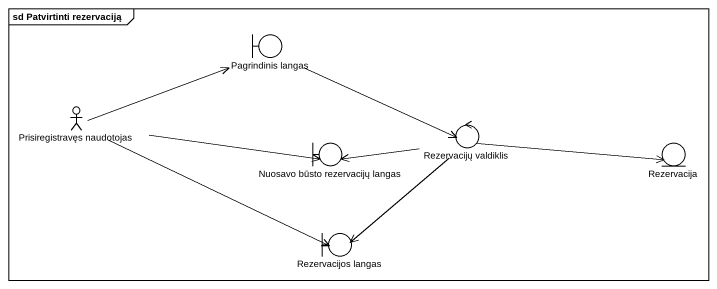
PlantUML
@startuml
mainframe sd Patvirtinti rezervaciją
boundary "Pagrindinis langas" as Pagrindinis_langas
actor "Prisiregistravęs naudotojas" as Prisiregistravęs_naudotojas
control "Rezervacijų valdiklis" as Rezervacijų_valdiklis
boundary "Nuosavo būsto rezervacijų langas" as Nuosavo_būsto_rezervacijų
entity Rezervacija
boundary "Rezervacijos langas" as Rezervacijos_langas
Pagrindinis_langas -right-> Rezervacijų_valdiklis
Prisiregistravęs_naudotojas -right-> Pagrindinis_langas
Prisiregistravęs_naudotojas -right-> Nuosavo_būsto_rezervacijų
Prisiregistravęs_naudotojas -right-> Rezervacijos_langas
Rezervacijų_valdiklis -left-> Nuosavo_būsto_rezervacijų
Rezervacijų_valdiklis -right-> Rezervacija
Rezervacijų_valdiklis --> Rezervacijos_langas
@enduml
